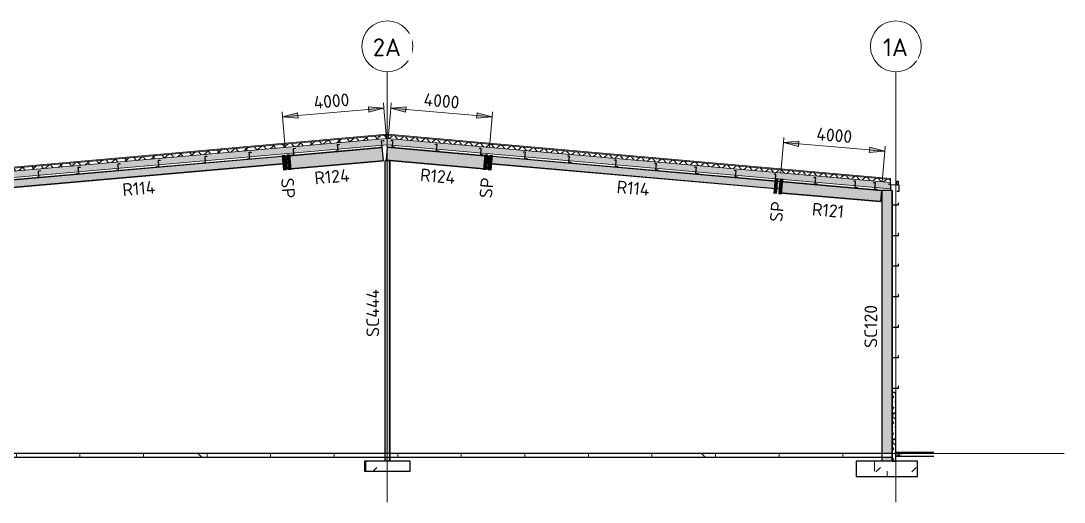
# Model space of a CAD drawing. Header units: millimetres. Extents: x 632 to 645312, y -3890 to 22200.
# Drawn here: x 43146 to 84177, y 3287 to 22200 of the extents above; entities that cross this region are included whole.
import ezdxf

# ---------------------------------------------------------------- set-up
doc = ezdxf.new("R2010")
doc.units = ezdxf.units.MM
doc.linetypes.add('Dash', pattern=[7, 5, -2])
doc.linetypes.add('Hidden Half', pattern=[3, 2, -1])
for name, color, linetype, lineweight in [('A-010-D_DIM', 211, 'Continuous', 13), ('A-010-D_DIM-200', 211, 'Continuous', 13), ('A-010-M_LINE', 90, 'Continuous', 13), ('A-200-M_WALL_EXT', 113, 'Continuous', 13), ('A-200-M_WALL_PAT', 111, 'Continuous', 13), ('A-230-H-FLOOR', 190, 'Continuous', 13), ('A-230-M_FLOOR', 192, 'Continuous', 13), ('A-270-M_ROOF', 132, 'Continuous', 13), ('S-160-M_FOUND', 171, 'Continuous', 13), ('S-160-MH_FOUND', 171, 'Hidden Half', 13), ('S-280-A_COLUMN', 171, 'Continuous', 18), ('S-280-A_STRUCT_FRAME', 2, 'Continuous', 18), ('S-280-M_COLUMN', 52, 'Continuous', 13), ('S-280-M_STRUCT_FRAME', 12, 'Continuous', 13), ('S-280-MH_COLUMN', 52, 'Hidden Half', 13), ('Z-000-T_TEXT', 131, 'Continuous', 25), ('Z-030-M_GRID', 191, 'Continuous', 13), ('Z-033_T_GRIDREF', 31, 'Continuous', 13), ('Z-230-A_LEVEL', 51, 'Continuous', 13)]:
    doc.layers.add(name, color=color, linetype=linetype, lineweight=lineweight)
doc.styles.add('ISOCPEUR_1', font='isocpeur.ttf', dxfattribs={"height": 700})
doc.styles.add('ISOCPEUR_2', font='isocpeur.ttf', dxfattribs={"height": 500})
doc.dimstyles.new('2_5___Arrow___Transparent', dxfattribs={"dimscale": 304.8, "dimtxt": 497.990588, "dimasz": 1.968504, "dimexe": 0.656168, "dimexo": 1.049869, "dimgap": 0.164042, "dimtad": 1, "dimdec": 0, "dimzin": 0, "dimdsep": 46, "dimtxsty": 'ISOCPEUR_2', "dimsah": 1, "dimcen": 0.09, "dimadec": 0, "dimazin": 0, "dimtfac": 1, "dimtdec": 4, "dimtix": 1, "dimtmove": 0, "dimatfit": 3, "dimfxl": 1, "dimtvp": 1, "dimtolj": 1, "dimtzin": 0, "dimlwd": 18, "dimlwe": 18, "dimarcsym": 2})
pattern_1 = [(50, (57966.77, 0), (728.737, -63.756), [76.2, -838.2]), (355, (57966.8, 0), (-140.972, 764.228), [60.96, -670.56]), (100.451, (58027.5, -5.3), (587.77, 700.467), [64.76, -712.36]), (46.184, (57966.8, 203.2), (1084.316, -168.17), [114.3, -1257.3]), (96.636, (58057.1, 189.2), (949.61, 989.71), [97.14, -1068.54]), (351.184, (57966.8, 203.2), (949.62, 989.7), [91.44, -1005.84]), (21, (58068.37, 152.4), (606.458, -409.06), [76.2, -838.2]), (326, (58068.4, 152.4), (247.208, 736.753), [60.96, -670.56]), (71.451, (58118.9, 118.3), (853.668, 327.685), [64.76, -712.36]), (37.5, (57966.77, 0), (12.3547, 338.22), [6.706, -655.726, 6.706, -674.014, -673.1]), (37.5, (57966.77, 0), (12.3547, 338.22), [-1343.152, 6.706, -666.394]), (7.5, (57966.77, 0), (267.279, 400.722), [6.706, -381.406, 6.706, -640.486, -256.54]), (7.5, (57966.77, 0), (267.279, 400.722), [-1035.304, 6.706, -249.834]), (327.5, (57740.2, 0), (542.3633, -22.9153), [6.706, -247.294, 6.706, -785.774, -1051.56]), (327.5, (57740.2, 0), (542.3633, -22.9153), [-1046.48, 6.706, -1044.854]), (317.5, (57638.6, 0), (592.517, 101.707), [6.706, -323.494, 6.706, -519.582, -746.76]), (317.5, (57638.6, 0), (592.517, 101.707), [-856.488, 6.706, -740.054])]
pattern_2 = [(45, (4558713.6, 0), (-1414.214, 0), [750, -3000]), (45, (4559713.6, 1000), (-1414.214, 0), [750, -3000]), (45, (4560713.6, -300), (-1414.214, 0), [250, -2000]), (90, (4560713.64, 500), (-500, 500), [500, -2000]), (315, (4560713.6, 1000), (0, 2828.43), [500, -3000]), (0, (4559713.6, 1000), (2000, 2000), [300, -1000]), (0, (4557213.6, 2000), (2000, 2000), [300, -2000])]

# ---------------------------------------------------------------- blocks, each defined once
blk = doc.blocks.new('Ridge Capping - Ridge Capping-1882401-S6_501-SECTION A9')
at = {"layer": 'A-270-M_ROOF', "lineweight": 5, "transparency": 33554432}
blk.add_hatch(color=253, dxfattribs=at).paths.add_polyline_path([(4557998, 17716), (4558305, 17743), (4558612, 17716), (4558604, 17720), (4558305, 17746), (4558005, 17720)])
at = {"layer": 'A-270-M_ROOF', "color": 53, "lineweight": 5}
for p, q in [((4557998, 17716), (4558305, 17743)), ((4558005, 17720), (4557998, 17716)), ((4558305, 17746), (4558005, 17720)), ((4558604, 17720), (4558305, 17746)), ((4558305, 17743), (4558612, 17716)), ((4558612, 17716), (4558604, 17720))]:
    blk.add_line(p, q, dxfattribs=at)
blk = doc.blocks.new('Roofs 1 - Roofs 1-2640243-S6_501-SECTION A9')
at = {"layer": 'A-270-M_ROOF', "lineweight": 5, "transparency": 33554432}
for points in [[(4535623, 15474), (4535628, 15475), (4535436, 15625), (4535431, 15624), (4535437, 15619)], [(4535798, 15473), (4535803, 15474), (4535803, 15670), (4535798, 15670), (4535798, 15480)]]:
    blk.add_hatch(color=8, dxfattribs=at).paths.add_polyline_path(points)
h = blk.add_hatch(color=8, dxfattribs=at)
h.paths.add_polyline_path([(4535635, 15472), (4535805, 15472), (4535803, 15474), (4535635, 15474)])
h.paths.add_polyline_path([(4535628, 15475), (4535629, 15476), (4535436, 15625)])
at = {"layer": 'A-270-M_ROOF', "color": 53, "lineweight": 5}
for p, q in [((4535436, 15625), (4535431, 15624)), ((4535437, 15626), (4535432, 15626)), ((4535436, 15625), (4535628, 15475)), ((4535629, 15476), (4535437, 15626)), ((4535459, 15640), (4535438, 15636)), ((4535439, 15634), (4535460, 15638)), ((4535459, 15640), (4535454, 15639)), ((4535460, 15638), (4535455, 15638)), ((4535460, 15638), (4535459, 15640)), ((4535801, 15670), (4535798, 15670)), ((4535803, 15670), (4535800, 15670)), ((4535803, 15670), (4535801, 15670)), ((4535805, 15670), (4535803, 15670)), ((4535803, 15670), (4535803, 15474)), ((4535805, 15472), (4535805, 15670)), ((4535797, 15474), (4535635, 15474)), ((4535635, 15472), (4535797, 15472)), ((4535803, 15474), (4535797, 15474)), ((4535797, 15472), (4535805, 15472)), ((4535801, 15474), (4535798, 15473)), ((4535805, 15472), (4535800, 15471)), ((4535803, 15474), (4535801, 15474))]:
    blk.add_line(p, q, dxfattribs=at)
at = {"layer": 'A-270-M_ROOF', "color": 53, "lineweight": 5, "flags": 128}
for points in [[(4535438, 15636), (4535437, 15636), (4535435, 15635), (4535434, 15633), (4535434, 15632), (4535433, 15630), (4535433, 15629), (4535434, 15627), (4535435, 15626), (4535436, 15625)], [(4535437, 15626), (4535436, 15627), (4535436, 15628), (4535435, 15629), (4535435, 15630), (4535435, 15631), (4535436, 15632), (4535437, 15633), (4535438, 15634), (4535439, 15634)], [(4535628, 15475), (4535630, 15473), (4535633, 15472), (4535635, 15472)], [(4535635, 15474), (4535633, 15474), (4535631, 15475), (4535629, 15476)]]:
    blk.add_lwpolyline(points, dxfattribs=at)
blk = doc.blocks.new('25021-APA-ZZ-ZZ-M3-AR-000001_V3_rvt-1-S6_501-SECTION A9')
at = {"layer": 'A-270-M_ROOF', "transparency": 33554432}
for color, points in [(9, [(4535797, 15733), (4558305, 17703), (4578096, 15971), (4578096, 16011), (4558305, 17743), (4535797, 15773)]), (253, [(4578381, 15748), (4578406, 15763), (4578406, 15904), (4578341, 15904), (4578341, 15759), (4578101, 15759), (4578101, 15954), (4578096, 15954), (4578096, 15754), (4578346, 15754), (4578346, 15899), (4578401, 15899), (4578401, 15766), (4578377, 15752)]), (9, [(4520673, 10571), (4538455, 11503), (4538455, 11543), (4520673, 10611), (4520673, 10600)]), (8, [(4520673, 10412), (4520727, 10415), (4520727, 10504), (4520673, 10504), (4520673, 10421)])]:
    blk.add_hatch(color=color, dxfattribs=at).paths.add_polyline_path(points)
at = {"layer": 'A-270-M_ROOF', "lineweight": 5}
h = blk.add_hatch(dxfattribs=at)
h.set_pattern_fill('FP_5', angle=-135, style=0, pattern_type=2)
h.set_pattern_definition([(40, (4558713.64, -4e-06), (-192.8363, 229.8133), []), (130, (4558713.64, -4e-06), (-229.8133, -192.8363), [])])
h.paths.add_polyline_path([(4535797, 15613), (4558305, 17582), (4578096, 15851), (4578096, 15971), (4558305, 17703), (4535797, 15733)])
at = {"layer": 'A-270-M_ROOF', "lineweight": 5, "transparency": 33554432}
for color, points in [(254, [(4535797, 15362), (4536099, 15388), (4536085, 15557), (4539427, 15849), (4539442, 15681), (4558305, 17331), (4578096, 15600), (4578096, 15851), (4558305, 17582), (4535797, 15613)]), (9, [(4535797, 15733), (4535797, 15773), (4535792, 15773), (4535792, 15734)]), (254, [(4535792, 15361), (4535797, 15362), (4535797, 15733), (4535792, 15733), (4535792, 15374)]), (8, [(4520673, 10504), (4520727, 10504), (4521069, 10522), (4521018, 10522), (4520867, 10514)])]:
    blk.add_hatch(color=color, dxfattribs=at).paths.add_polyline_path(points)
at = {"layer": 'A-270-M_ROOF', "lineweight": 5}
h = blk.add_hatch(dxfattribs=at)
h.set_pattern_fill('FP_6', angle=225, style=0, pattern_type=2)
h.set_pattern_definition([(48, (4558713.64, 1e-06), (-222.9434, 200.7392), []), (138, (4558713.64, 1e-06), (-200.7392, -222.9434), [])])
h.paths.add_polyline_path([(4520673, 10451), (4538455, 11383), (4538455, 11503), (4520673, 10571)])
at = {"layer": 'A-270-M_ROOF', "lineweight": 5, "transparency": 33554432}
h = blk.add_hatch(color=254, dxfattribs=at)
h.paths.add_polyline_path([(4520842, 10209), (4520843, 10209), (4520842, 10272)])
h.paths.add_polyline_path([(4524545, 10404), (4538455, 11132), (4538455, 11383), (4520673, 10451), (4520673, 10412), (4521007, 10430), (4521143, 10431), (4524534, 10608), (4524535, 10593)])
h = blk.add_hatch(color=8, dxfattribs=at)
h.paths.add_polyline_path([(4520842, 10205), (4520843, 10205), (4520842, 10272)])
h.paths.add_polyline_path([(4520727, 10415), (4521007, 10430), (4521071, 10431), (4521071, 10522), (4520727, 10504), (4520727, 10421)])
at = {"layer": 'A-270-M_ROOF', "color": 53, "lineweight": 5}
for p, q in [((4558305, 17743), (4535797, 15773)), ((4558305, 17703), (4535797, 15733)), ((4535797, 15733), (4558305, 17703)), ((4578096, 16011), (4558305, 17743)), ((4578096, 15971), (4558305, 17703)), ((4558305, 17703), (4578096, 15971)), ((4535797, 15362), (4558305, 17331)), ((4535803, 15613), (4558305, 17582)), ((4558305, 17582), (4578096, 15851)), ((4558305, 17331), (4578096, 15600)), ((4578096, 15971), (4578096, 16011)), ((4535792, 15773), (4535797, 15773)), ((4535792, 15733), (4535797, 15733)), ((4535797, 15733), (4535792, 15733)), ((4535797, 15773), (4535797, 15733)), ((4535797, 15733), (4535797, 15362)), ((4535797, 15613), (4535803, 15613)), ((4578096, 15600), (4578096, 15971)), ((4578101, 15954), (4578096, 15954)), ((4578096, 15954), (4578096, 15754)), ((4578096, 15754), (4578346, 15754)), ((4578101, 15759), (4578101, 15954)), ((4578341, 15759), (4578101, 15759)), ((4578406, 15904), (4578341, 15904)), ((4578341, 15904), (4578341, 15759)), ((4578346, 15754), (4578346, 15899)), ((4578346, 15899), (4578401, 15899)), ((4578401, 15766), (4578377, 15752)), ((4578377, 15752), (4578381, 15748)), ((4578381, 15748), (4578406, 15763)), ((4578401, 15899), (4578401, 15766)), ((4578406, 15763), (4578406, 15904)), ((4535797, 15362), (4535792, 15361)), ((4538467, 11544), (4520673, 10611)), ((4538467, 11504), (4520673, 10571)), ((4520673, 10571), (4538467, 11504)), ((4538467, 11504), (4538467, 11544)), ((4538467, 11133), (4538467, 11504)), ((4520727, 10454), (4538467, 11383)), ((4520727, 10203), (4538467, 11133)), ((4521017, 10629), (4520673, 10611)), ((4520673, 10611), (4520673, 10571)), ((4521017, 10589), (4520673, 10571)), ((4520673, 10571), (4521017, 10589)), ((4520673, 10571), (4520673, 10201)), ((4521017, 10522), (4520673, 10504)), ((4520727, 10504), (4520673, 10504)), ((4520673, 10504), (4520673, 10199)), ((4520673, 10451), (4520727, 10454)), ((4521071, 10522), (4520727, 10504)), ((4520727, 10199), (4520727, 10504)), ((4520673, 10201), (4520727, 10203)), ((4520673, 10201), (4520727, 10203)), ((4520727, 10202), (4520673, 10199)), ((4520673, 10199), (4520727, 10199)), ((4520727, 10203), (4521017, 10219)), ((4520727, 10199), (4521071, 10217)), ((4521017, 10217), (4520727, 10202))]:
    blk.add_line(p, q, dxfattribs=at)
for name in ['Ridge Capping - Ridge Capping-1882401-S6_501-SECTION A9', 'Roofs 1 - Roofs 1-2640243-S6_501-SECTION A9']:
    blk.add_blockref(name, (0, 0), dxfattribs=at)
blk = doc.blocks.new('NRP_Framing-Steel-Purlin C - G946 - EC250-24-4111441-S6_501-SECTION A9')
at = {"layer": 'S-280-M_STRUCT_FRAME', "color": 1, "lineweight": 25}
for p, q in [((4578354, 15751), (4578354, 15727)), ((4578427, 15751), (4578354, 15751)), ((4578427, 15751), (4578427, 15501)), ((4578354, 15525), (4578354, 15501)), ((4578427, 15501), (4578354, 15501))]:
    blk.add_line(p, q, dxfattribs=at)
blk = doc.blocks.new('NRP_Framing-Steel-Purlin Z - G914 - EZ250-15-4113457-S6_501-SECTION A9')
at = {"layer": 'S-280-M_STRUCT_FRAME', "color": 150, "lineweight": 25}
for p, q in [((4578165, 14969), (4578415, 14969)), ((4578165, 14893), (4578165, 14969)), ((4578165, 14969), (4578415, 14969)), ((4578165, 14893), (4578165, 14969)), ((4578184, 14893), (4578165, 14893)), ((4578184, 14893), (4578165, 14893)), ((4578415, 15040), (4578395, 15040)), ((4578415, 15040), (4578395, 15040)), ((4578415, 14969), (4578415, 15040)), ((4578415, 14969), (4578415, 15040))]:
    blk.add_line(p, q, dxfattribs=at)
blk = doc.blocks.new('NRP_Column-Steel-SHS - SC444 - 200x200x6_0SHS-3967927-S6_501-SECTION A9')
at = {"layer": 'S-280-MH_COLUMN', "lineweight": 25}
for p, q in [((4558211, 16695), (4558211, 5200)), ((4558399, 16695), (4558399, 5200)), ((4558211, 5200), (4558211, 5050)), ((4558211, 5050), (4558211, 4900)), ((4558399, 5200), (4558399, 5050)), ((4558399, 5050), (4558399, 4900))]:
    blk.add_line(p, q, dxfattribs=at)
blk = doc.blocks.new('NRP_Foundation-Pad Footing Fibre _v2_ - PF4 -1800 x 1800 x 400d-3893011-S6_501-SECTION A9')
at = {"layer": 'S-160-M_FOUND'}
h = blk.add_hatch(dxfattribs=at)
h.set_pattern_fill('FP_8', color=256, style=0, pattern_type=2)
h.set_pattern_definition(pattern_2)
h.paths.add_polyline_path([(4559205, 4900), (4557405, 4900), (4557405, 4500), (4559205, 4500)])
at = {"layer": 'S-160-M_FOUND', "lineweight": 25}
for p, q in [((4559205, 4900), (4557405, 4900)), ((4557405, 4900), (4557405, 4500)), ((4559205, 4500), (4559205, 4900)), ((4557405, 4500), (4559205, 4500))]:
    blk.add_line(p, q, dxfattribs=at)
blk = doc.blocks.new('NRP_Foundation-Pad Footing Fibre _v2_ - PF2 -2400 x 2000 x 600d-3893007-S6_501-SECTION A9')
at = {"layer": 'S-160-M_FOUND'}
h = blk.add_hatch(dxfattribs=at)
h.set_pattern_fill('FP_8', color=256, style=0, pattern_type=2)
h.set_pattern_definition(pattern_2)
h.paths.add_polyline_path([(4579151, 4300), (4579151, 4900), (4576751, 4900), (4576751, 4300)])
at = {"layer": 'S-160-M_FOUND', "lineweight": 25}
for p, q in [((4579151, 4900), (4576751, 4900)), ((4576751, 4900), (4576751, 4300)), ((4579151, 4300), (4579151, 4900)), ((4576751, 4300), (4579151, 4300))]:
    blk.add_line(p, q, dxfattribs=at)
blk = doc.blocks.new('NRP_Framing-Steel-Purlin Z - P915 - EZ250-19-V8-S6_501-SECTION A9')
at = {"layer": 'S-280-M_STRUCT_FRAME', "color": 92, "lineweight": 25}
blk.add_line((4549312, 16598), (4549312, 16598), dxfattribs=at)
at = {"layer": 'S-280-M_STRUCT_FRAME', "color": 92, "linetype": 'Dash', "lineweight": 25}
blk.add_line((4549312, 16598), (4549312, 16598), dxfattribs=at)
blk = doc.blocks.new('NRP_Framing-Steel-Purlin Z - P915 - EZ250-19-V9-S6_501-SECTION A9')
at = {"layer": 'S-280-M_STRUCT_FRAME', "color": 92, "lineweight": 25}
blk.add_line((4567298, 16598), (4567298, 16598), dxfattribs=at)
at = {"layer": 'S-280-M_STRUCT_FRAME', "color": 92, "linetype": 'Dash', "lineweight": 25}
blk.add_line((4567298, 16598), (4567298, 16598), dxfattribs=at)
blk = doc.blocks.new('NRP_Framing-Steel-Purlin Z - P915 - EZ250-19-V10-S6_501-SECTION A9')
at = {"layer": 'S-280-M_STRUCT_FRAME', "color": 92, "lineweight": 25}
for p, q in [((4549245, 16488), (4549247, 16467)), ((4549245, 16488), (4549247, 16467)), ((4549247, 16467), (4549322, 16474)), ((4549247, 16467), (4549322, 16474)), ((4549301, 16723), (4549371, 16729)), ((4549301, 16723), (4549371, 16729)), ((4549322, 16474), (4549301, 16723)), ((4549322, 16474), (4549301, 16723)), ((4549312, 16599), (4549312, 16599)), ((4549371, 16729), (4549373, 16708)), ((4549371, 16729), (4549373, 16708))]:
    blk.add_line(p, q, dxfattribs=at)
at = {"layer": 'S-280-M_STRUCT_FRAME', "color": 92, "linetype": 'Dash', "lineweight": 25}
blk.add_line((4549312, 16599), (4549312, 16599), dxfattribs=at)
blk = doc.blocks.new('NRP_Framing-Steel-Purlin Z - P915 - EZ250-19-V11-S6_501-SECTION A9')
at = {"layer": 'S-280-M_STRUCT_FRAME', "color": 92, "lineweight": 25}
for p, q in [((4567238, 16729), (4567236, 16708)), ((4567238, 16729), (4567236, 16708)), ((4567309, 16723), (4567238, 16729)), ((4567309, 16723), (4567238, 16729)), ((4567287, 16474), (4567309, 16723)), ((4567287, 16474), (4567309, 16723)), ((4567362, 16467), (4567287, 16474)), ((4567362, 16467), (4567287, 16474)), ((4567298, 16599), (4567298, 16599)), ((4567364, 16488), (4567362, 16467)), ((4567364, 16488), (4567362, 16467))]:
    blk.add_line(p, q, dxfattribs=at)
at = {"layer": 'S-280-M_STRUCT_FRAME', "color": 92, "linetype": 'Dash', "lineweight": 25}
blk.add_line((4567298, 16599), (4567298, 16599), dxfattribs=at)
blk = doc.blocks.new('NRP_Framing-Steel-Purlin Z - P914 - EZ250-15-V12-S6_501-SECTION A9')
at = {"layer": 'S-280-M_STRUCT_FRAME', "color": 150, "lineweight": 25}
blk.add_line((4558092, 17367), (4558092, 17367), dxfattribs=at)
at = {"layer": 'S-280-M_STRUCT_FRAME', "color": 150, "linetype": 'Dash', "lineweight": 25}
blk.add_line((4558092, 17367), (4558092, 17367), dxfattribs=at)
blk = doc.blocks.new('NRP_Framing-Steel-Purlin Z - P914 - EZ250-15-V13-S6_501-SECTION A9')
at = {"layer": 'S-280-M_STRUCT_FRAME', "color": 150, "lineweight": 25}
for p, q in [((4558026, 17255), (4558027, 17236)), ((4558026, 17255), (4558027, 17236)), ((4558027, 17236), (4558103, 17242)), ((4558027, 17236), (4558103, 17242)), ((4558081, 17491), (4558152, 17497)), ((4558081, 17491), (4558152, 17497)), ((4558103, 17242), (4558081, 17491)), ((4558103, 17242), (4558081, 17491)), ((4558092, 17367), (4558092, 17367)), ((4558152, 17497), (4558154, 17477)), ((4558152, 17497), (4558154, 17477))]:
    blk.add_line(p, q, dxfattribs=at)
at = {"layer": 'S-280-M_STRUCT_FRAME', "color": 150, "linetype": 'Dash', "lineweight": 25}
blk.add_line((4558092, 17367), (4558092, 17367), dxfattribs=at)
blk = doc.blocks.new('NRP_Framing-Steel-Purlin Z - P914 - EZ250-15-V14-S6_501-SECTION A9')
at = {"layer": 'S-280-M_STRUCT_FRAME', "color": 150, "lineweight": 25}
blk.add_line((4558517, 17367), (4558517, 17367), dxfattribs=at)
at = {"layer": 'S-280-M_STRUCT_FRAME', "color": 150, "linetype": 'Dash', "lineweight": 25}
blk.add_line((4558517, 17367), (4558517, 17367), dxfattribs=at)
blk = doc.blocks.new('NRP_Framing-Steel-Purlin Z - P914 - EZ250-15-V15-S6_501-SECTION A9')
at = {"layer": 'S-280-M_STRUCT_FRAME', "color": 150, "lineweight": 25}
for p, q in [((4558457, 17497), (4558456, 17477)), ((4558457, 17497), (4558456, 17477)), ((4558528, 17491), (4558457, 17497)), ((4558528, 17491), (4558457, 17497)), ((4558506, 17242), (4558528, 17491)), ((4558506, 17242), (4558528, 17491)), ((4558582, 17236), (4558506, 17242)), ((4558582, 17236), (4558506, 17242)), ((4558517, 17367), (4558517, 17367)), ((4558584, 17255), (4558582, 17236)), ((4558584, 17255), (4558582, 17236))]:
    blk.add_line(p, q, dxfattribs=at)
at = {"layer": 'S-280-M_STRUCT_FRAME', "color": 150, "linetype": 'Dash', "lineweight": 25}
blk.add_line((4558517, 17367), (4558517, 17367), dxfattribs=at)
blk = doc.blocks.new('NRP_Framing-Steel-Purlin C - P946 - EC250-24-4032700-S6_501-SECTION A9')
at = {"layer": 'S-280-M_STRUCT_FRAME', "color": 1, "lineweight": 25}
for p, q in [((4578027, 15780), (4578027, 15756)), ((4578100, 15780), (4578027, 15780)), ((4578079, 15655), (4578079, 15655)), ((4578100, 15780), (4578100, 15530)), ((4578027, 15554), (4578027, 15530)), ((4578100, 15530), (4578027, 15530))]:
    blk.add_line(p, q, dxfattribs=at)
at = {"layer": 'S-280-M_STRUCT_FRAME', "color": 1, "linetype": 'Dash', "lineweight": 25}
blk.add_line((4578079, 15655), (4578079, 15655), dxfattribs=at)
blk = doc.blocks.new('Grid - NRP_Grid-Head-320187-S6_501-SECTION A9')
at = {"layer": 'Z-033_T_GRIDREF'}
blk.add_circle((4578305, 21200), 1000, dxfattribs=at)
blk = doc.blocks.new('DIMBLOCK1-S6_501-SECTION A9')
at = {"layer": 'A-010-D_DIM-200', "lineweight": 18}
for points in [[(73137, 17423), (73726, 17266), (73744, 17477)], [(77122, 17075), (76533, 17233), (76515, 17022)]]:
    blk.add_hatch(color=256, dxfattribs=at).paths.add_polyline_path(points)
for p, q in [((73137, 17423), (73032, 16227)), ((73137, 17423), (73155, 17623)), ((73744, 17477), (73137, 17423)), ((77122, 17075), (73137, 17423)), ((73137, 17423), (73726, 17266)), ((73726, 17266), (73744, 17477)), ((77122, 17075), (77139, 17274)), ((76533, 17233), (76515, 17022)), ((76515, 17022), (77122, 17075)), ((77122, 17075), (76533, 17233)), ((77122, 17075), (77017, 15879))]:
    blk.add_line(p, q, dxfattribs=at)
at = {"layer": 'A-010-D_DIM-200', "color": 0, "lineweight": 18, "insert": (74461, 18014), "char_height": 500, "width": 1758.29, "attachment_point": 1, "rotation": 355, "line_spacing_factor": 1.149209, "style": 'ISOCPEUR_2'}
blk.add_mtext('4000', dxfattribs=at)
blk = doc.blocks.new('DIMBLOCK3-S6_501-SECTION A9')
at = {"layer": 'A-010-D_DIM-200', "lineweight": 18}
for points in [[(53440, 18426), (54046, 18373), (54028, 18584)], [(57424, 18775), (56817, 18828), (56836, 18617)]]:
    blk.add_hatch(color=256, dxfattribs=at).paths.add_polyline_path(points)
for p, q in [((57424, 18775), (57407, 18974)), ((53440, 18426), (53422, 18625)), ((53440, 18426), (57424, 18775)), ((54028, 18584), (53440, 18426)), ((54046, 18373), (54028, 18584)), ((57424, 18775), (56817, 18828)), ((56817, 18828), (56836, 18617)), ((56836, 18617), (57424, 18775)), ((57424, 18775), (57529, 17579)), ((53440, 18426), (54046, 18373)), ((53440, 18426), (53544, 17230))]:
    blk.add_line(p, q, dxfattribs=at)
at = {"layer": 'A-010-D_DIM-200', "color": 0, "lineweight": 18, "insert": (54641, 19237), "char_height": 500, "width": 1758.29, "attachment_point": 1, "rotation": 5, "line_spacing_factor": 1.149209, "style": 'ISOCPEUR_2'}
blk.add_mtext('4000', dxfattribs=at)
blk = doc.blocks.new('DIMBLOCK4-S6_501-SECTION A9')
at = {"layer": 'A-010-D_DIM-200', "lineweight": 18}
for points in [[(57691, 18775), (58280, 18617), (58298, 18828)], [(61676, 18426), (61087, 18584), (61069, 18373)]]:
    blk.add_hatch(color=256, dxfattribs=at).paths.add_polyline_path(points)
for p, q in [((57691, 18775), (57709, 18974)), ((57691, 18775), (57586, 17579)), ((58298, 18828), (57691, 18775)), ((61676, 18426), (57691, 18775)), ((57691, 18775), (58280, 18617)), ((58280, 18617), (58298, 18828)), ((61087, 18584), (61069, 18373)), ((61676, 18426), (61087, 18584)), ((61676, 18426), (61693, 18625)), ((61069, 18373), (61676, 18426)), ((61676, 18426), (61571, 17230))]:
    blk.add_line(p, q, dxfattribs=at)
at = {"layer": 'A-010-D_DIM-200', "color": 0, "lineweight": 18, "insert": (59015, 19365), "char_height": 500, "width": 1758.29, "attachment_point": 1, "rotation": 355, "line_spacing_factor": 1.149209, "style": 'ISOCPEUR_2'}
blk.add_mtext('4000', dxfattribs=at)
blk = doc.blocks.new('NRP_Splice _v3_ - NRP_Splice-3209833-S6_501-SECTION A9')
at = {"layer": 'Z-000-T_TEXT', "lineweight": 70}
for p, q in [((4542998, 16008), (4543050, 15410)), ((4543050, 15410), (4542998, 16008)), ((4542798, 15990), (4542851, 15393)), ((4542798, 15990), (4542851, 15393))]:
    blk.add_line(p, q, dxfattribs=at)
blk = doc.blocks.new('NRP_Splice _v3_ - NRP_Splice-3927024-S6_501-SECTION A9')
at = {"layer": 'Z-000-T_TEXT', "lineweight": 70}
for p, q in [((4573612, 16008), (4573559, 15410)), ((4573612, 16008), (4573559, 15410)), ((4573811, 15990), (4573759, 15393)), ((4573759, 15393), (4573811, 15990))]:
    blk.add_line(p, q, dxfattribs=at)

msp = doc.modelspace()

# ---------------------------------------------------------------- hatches: boundary and pattern name
at = {"layer": 'A-200-M_WALL_PAT'}
h = msp.add_hatch(dxfattribs=at)
h.set_pattern_fill('FP_7', color=250, angle=116.56505, style=0, pattern_type=2)
h.set_pattern_definition([(296.565, (58220.77, 152.4), (5e-05, 1016), [113.59, -2158.253]), (33.69, (58271.6, 50.8), (7e-05, 1016), [183.16, -3480.08]), (33.69, (59287.6, 50.8), (7e-05, 1016), [183.16, -3480.08]), (33.69, (60303.6, 50.8), (7e-05, 1016), [183.16, -3480.08]), (116.565, (58423.97, 152.4), (5e-05, 1016), [113.59, -2158.253]), (213.69, (58373.2, 254), (7e-05, 1016), [183.16, -3480.08]), (213.69, (59389.2, 254), (7e-05, 1016), [183.16, -3480.08]), (213.69, (60405.2, 254), (7e-05, 1016), [183.16, -3480.08]), (26.565, (58627.2, 152.4), (5e-05, 1016), [227.185, -2044.66]), (26.565, (59643.2, 152.4), (5e-05, 1016), [227.185, -2044.66]), (270, (58830.4, 254), (1016, 0.0009), [101.6, -914.4]), (225, (58830.4, 152.4), (-0.002, 1016), [143.684, -1293.157]), (135, (58728.8, 50.8), (-0.0009, 1016), [143.684, -1293.157]), (288.435, (58423.97, 457.2), (-0.002, 1015.9997), [160.644, -3052.23]), (18.435, (58474.8, 304.8), (-0.002, 1016), [160.64, -3052.23]), (18.435, (59490.8, 304.8), (-0.002, 1016), [160.64, -3052.23]), (18.435, (60506.8, 304.8), (-0.002, 1016), [160.64, -3052.23]), (135, (58627.2, 355.6), (-0.0009, 1016), [143.684, -1293.157]), (180, (58525.6, 457.2), (0.0009, -1016), [101.6, -914.4]), (251.565, (58169.97, 711.2), (0.0004, 1015.9997), [160.644, -3052.23]), (315, (58119.2, 558.8), (-0.0009, 1016), [143.684, -1293.157]), (71.565, (58220.77, 457.2), (0.0004, 1015.9997), [160.644, -3052.23]), (135, (58271.6, 609.6), (-0.0009, 1016), [143.684, -1293.157]), (225, (58576.4, 711.2), (-0.002, 1016), [143.684, -1293.157]), (123.69, (58474.77, 609.6), (7e-05, 1016), [183.16, -3480.08]), (123.69, (59490.77, 609.6), (7e-05, 1016), [183.16, -3480.08]), (26.565, (58373.2, 762), (5e-05, 1016), [113.59, -2158.25]), (26.565, (59389.2, 762), (5e-05, 1016), [113.59, -2158.25]), (315, (58474.8, 812.8), (-0.0009, 1016), [143.684, -1293.157]), (213.69, (58932, 965.2), (7e-05, 1016), [183.16, -3480.08]), (213.69, (59948, 965.2), (7e-05, 1016), [183.16, -3480.08]), (213.69, (60964, 965.2), (7e-05, 1016), [183.16, -3480.08]), (296.565, (58779.57, 863.6), (5e-05, 1016), [113.59, -2158.253]), (45, (58830.4, 762), (-0.0009, 1016), [143.684, -1293.157]), (90, (58932, 863.6), (-1016, -0.0009), [101.6, -914.4]), (213.69, (58474.8, 1016), (7e-05, 1016), [183.16, -3480.08]), (213.69, (59490.8, 1016), (7e-05, 1016), [183.16, -3480.08]), (213.69, (60506.8, 1016), (7e-05, 1016), [183.16, -3480.08]), (315, (58322.4, 914.4), (-0.0009, 1016), [71.84, -1365]), (26.565, (58373.2, 863.6), (5e-05, 1016), [113.59, -2158.25]), (26.565, (59389.2, 863.6), (5e-05, 1016), [113.59, -2158.25]), (90, (58474.8, 914.4), (-1016, -0.0009), [101.6, -914.4]), (333.435, (58068.4, 965.2), (-0.002, 1016), [113.59, -2158.25]), (333.435, (59084.4, 965.2), (-0.002, 1016), [113.59, -2158.25]), (243.435, (58169.97, 914.4), (-0.002, 1016), [113.59, -2158.253]), (161.565, (58119.2, 812.8), (0.0004, 1016), [160.64, -3052.23]), (161.565, (59135.2, 812.8), (0.0004, 1016), [160.64, -3052.23]), (161.565, (60151.2, 812.8), (0.0004, 1016), [160.64, -3052.23]), (45, (57966.8, 863.6), (-0.0009, 1016), [143.684, -1293.157]), (26.565, (58017.6, -0.0003), (5e-05, 1016), [113.59, -2158.25]), (26.565, (59033.6, -0.0003), (5e-05, 1016), [113.59, -2158.25]), (116.565, (58119.17, 50.8), (5e-05, 1016), [113.59, -2158.253]), (206.565, (58068.4, 152.4), (5e-05, 1016), [113.59, -2158.25]), (206.565, (59084.4, 152.4), (5e-05, 1016), [113.59, -2158.25]), (296.565, (57966.77, 101.6), (5e-05, 1016), [113.59, -2158.253]), (14.036, (58728.8, 457.2), (0.003, 1016), [209.45, -3979.62]), (14.036, (59744.8, 457.2), (0.003, 1016), [209.45, -3979.62]), (14.036, (60760.8, 457.2), (0.003, 1016), [209.45, -3979.62]), (14.036, (61776.8, 457.2), (0.003, 1016), [209.45, -3979.62]), (135, (58932, 508), (-0.0009, 1016), [143.684, -1293.157]), (198.435, (58830.4, 609.6), (-0.002, 1016), [160.64, -3052.23]), (198.435, (59846.4, 609.6), (-0.002, 1016), [160.64, -3052.23]), (198.435, (60862.4, 609.6), (-0.002, 1016), [160.64, -3052.23]), (296.565, (58677.97, 558.8), (5e-05, 1016), [113.59, -2158.253]), (333.435, (58017.6, 304.8), (-0.002, 1016), [113.59, -2158.25]), (333.435, (59033.6, 304.8), (-0.002, 1016), [113.59, -2158.25]), (45, (58119.2, 254), (-0.0009, 1016), [71.84, -1365]), (116.565, (58169.97, 304.8), (5e-05, 1016), [113.59, -2158.253]), (225, (58119.2, 406.4), (-0.002, 1016), [143.684, -1293.157])])
h.paths.add_polyline_path([(77557.7, 7600), (77407.7, 7600), (77407.7, 4900), (77557.7, 4900)])
at = {"layer": 'A-230-H-FLOOR'}
h = msp.add_hatch(dxfattribs=at)
h.set_pattern_fill('FP_8', color=256, style=0, pattern_type=2)
h.set_pattern_definition([(45, (57966.8, 0), (-1414.214, 0), [750, -3000]), (45, (58966.8, 1000), (-1414.214, 0), [750, -3000]), (45, (59966.8, -300), (-1414.214, 0), [250, -2000]), (90, (59966.77, 500), (-500, 500), [500, -2000]), (315, (59966.8, 1000), (0, 2828.43), [500, -3000]), (0, (58966.8, 1000), (2000, 2000), [300, -1000]), (0, (56466.8, 2000), (2000, 2000), [300, -2000])])
h.paths.add_polyline_path([(63908.1, 5050), (77407.7, 5050), (77407.7, 5200), (22130.4, 5200), (22130.4, 5050), (60120.6, 5050)])
h = msp.add_hatch(dxfattribs=at)
h.set_pattern_fill('FP_9', color=256, style=0, pattern_type=2)
h.set_pattern_definition(pattern_1)
h.paths.add_polyline_path([(79058.2, 5090), (79058.2, 5240), (77557.7, 5240), (77557.7, 5090)])
h = msp.add_hatch(dxfattribs=at)
h.set_pattern_fill('FP_9', color=256, style=0, pattern_type=2)
h.set_pattern_definition(pattern_1)
h.paths.add_polyline_path([(79058.2, 5090), (79058.2, 5240), (77557.7, 5240), (77557.7, 5090)])
at = {"layer": 'S-280-M_COLUMN', "lineweight": 5}
h = msp.add_hatch(color=256, dxfattribs=at)
h.paths.add_polyline_path([(57457.7, 4900), (57472.7, 4900), (57472.7, 5050), (57457.7, 5050)])
h.paths.add_polyline_path([(57462.4, 5200), (57472.7, 5200), (57472.7, 16694.8), (57457.7, 16694.8), (57459.8, 5200)])
h = msp.add_hatch(color=256, dxfattribs=at)
h.paths.add_polyline_path([(57642.7, 4900), (57642.7, 5050), (57472.7, 5050), (57472.7, 4900)])
h.paths.add_polyline_path([(57472.7, 5200), (57642.7, 5200), (57642.7, 16694.8), (57472.7, 16694.8), (57472.7, 6899.5)])
h = msp.add_hatch(color=256, dxfattribs=at)
h.paths.add_polyline_path([(57656.6, 4900), (57657.7, 4900), (57655.7, 5050), (57642.7, 5050), (57642.7, 4900), (57656.5, 4900)])
h.paths.add_polyline_path([(57656.5, 5200), (57657.7, 5200), (57655.7, 16694.8), (57642.7, 16694.8), (57643, 5200), (57655.8, 5200)])
h = msp.add_hatch(color=256, dxfattribs=at)
h.paths.add_polyline_path([(77014.1, 4900), (77014.1, 5050), (77001.3, 5050), (77001.3, 4900)])
h.paths.add_polyline_path([(77014.1, 5200), (77014.1, 15532.3), (77001.3, 15532.3), (77001.3, 5200)])
h = msp.add_hatch(color=256, dxfattribs=at)
h.paths.add_polyline_path([(77025.5, 4900), (77025.5, 5050), (77014.1, 5050), (77015.7, 4900), (77019.8, 4900)])
h.paths.add_polyline_path([(77015.7, 5200), (77025.5, 5200), (77025.5, 15532.3), (77014.1, 15532.3), (77015.6, 5200)])
h = msp.add_hatch(color=256, dxfattribs=at)
h.paths.add_polyline_path([(77383.5, 4900), (77383.5, 5050), (77025.5, 5050), (77025.5, 4900)])
h.paths.add_polyline_path([(77383.5, 5200), (77383.5, 15532.3), (77025.5, 15532.3), (77025.5, 5200)])
h = msp.add_hatch(color=256, dxfattribs=at)
h.paths.add_polyline_path([(77393.4, 4900), (77394.9, 4900), (77393.4, 5050), (77383.5, 5050), (77383.5, 4900), (77389.2, 4900)])
h.paths.add_polyline_path([(77394.9, 5200), (77394.9, 5200), (77393.4, 15532.3), (77383.5, 15532.3), (77383.5, 5200), (77393.4, 5200)])
h = msp.add_hatch(color=256, dxfattribs=at)
h.paths.add_polyline_path([(77407.7, 4900), (77407.7, 5050), (77394.9, 5050), (77394.9, 4900)])
h.paths.add_polyline_path([(77407.7, 5200), (77407.7, 15532.3), (77394.9, 15532.3), (77394.9, 5200)])
at = {"layer": 'S-280-M_STRUCT_FRAME', "lineweight": 5}
for points in [[(61497.3, 16388.1), (61541, 16888), (57572.2, 17235.3), (57528.5, 16735.4), (60120.6, 16508.6)], [(61541, 16888), (61542.2, 16901.2), (57573.3, 17248.4), (57572.2, 17235.3), (60120.6, 17012.3)], [(42180.9, 15894.2), (53573.4, 16890.9), (53572.5, 16901.1), (42180, 15904.4), (42180.6, 15897.9)], [(42205.6, 15611.7), (53598.1, 16608.4), (53573.4, 16890.9), (42180.9, 15894.2), (42181.1, 15891.7)], [(53574.9, 16888.1), (57345.5, 17218), (57344.3, 17231.1), (53573.7, 16901.2)], [(53618.6, 16388.2), (57389.2, 16718.1), (57345.5, 17218), (53574.9, 16888.1), (53599, 16612.2)], [(72978.1, 15605.7), (73002.7, 15888.3), (61541.6, 16891), (61516.9, 16608.5), (72965.3, 15606.9)], [(73002.8, 15888.3), (73002.7, 15898.5), (61542.5, 16901.2), (61542.2, 16890.9), (73002.7, 15888.3)], [(42206.5, 15601.6), (53599, 16598.3), (53598.1, 16608.4), (42205.6, 15611.7)], [(53619.7, 16375), (57390.3, 16704.9), (57389.2, 16718.1), (53618.6, 16388.2)], [(61496.1, 16375), (61497.3, 16388.1), (57528.5, 16735.4), (57527.3, 16722.2), (60120.6, 16495.3)], [(72977.2, 15595.6), (72978.1, 15605.7), (61516.9, 16608.5), (61516, 16598.3), (63908.1, 16389)], [(76951.1, 15110.3), (76988.4, 15537.1), (73002.7, 15885.8), (72965.3, 15459), (73002.7, 15455.7)], [(76989.6, 15549.7), (73003.8, 15898.4), (73002.7, 15885.8), (76988.4, 15537.1)], [(76951.1, 15110.3), (72965.3, 15459), (72964.2, 15446.3), (76950, 15097.6)]]:
    msp.add_hatch(color=256, dxfattribs=at).paths.add_polyline_path(points)

# ---------------------------------------------------------------- linework, layer by layer
at = {"layer": 'A-010-M_LINE', "lineweight": 25}
for p, q in [((57557.7, 17249.8), (57556.9, 17259.7)), ((57557.7, 17249.8), (57558.5, 17259.7)), ((53573, 16901.2), (53572.1, 16911.1)), ((61542.4, 16901.2), (61543.3, 16911.1)), ((73003.7, 15898.4), (73004.6, 15908.4)), ((76988.5, 15549.8), (76989.4, 15559.8))]:
    msp.add_line(p, q, dxfattribs=at)
at = {"layer": 'A-200-M_WALL_EXT', "lineweight": 25}
for p, q in [((77557.7, 7600), (77407.7, 7600)), ((77407.7, 7600), (77407.7, 4900)), ((77557.7, 4900), (77557.7, 7600)), ((77407.7, 4900), (77557.7, 4900))]:
    msp.add_line(p, q, dxfattribs=at)
at = {"layer": 'A-230-M_FLOOR', "lineweight": 25}
for p, q in [((77407.7, 5200), (22130.4, 5200)), ((22130.4, 5050), (77407.7, 5050)), ((77407.7, 5050), (77407.7, 5200)), ((79058.2, 5240), (77557.7, 5240)), ((77557.7, 5240), (77557.7, 5090)), ((77557.7, 5090), (79058.2, 5090))]:
    msp.add_line(p, q, dxfattribs=at)
at = {"layer": 'S-280-M_COLUMN', "lineweight": 25}
for p, q in [((57457.7, 16694.8), (57457.7, 5200)), ((57457.7, 16694.8), (57472.7, 16694.8)), ((57642.7, 16694.8), (57472.7, 16694.8)), ((57642.7, 16694.8), (57657.7, 16694.8)), ((57657.7, 5200), (57657.7, 16694.8)), ((77001.3, 15532.3), (77001.3, 5200)), ((77014.1, 15532.3), (77001.3, 15532.3)), ((77014.1, 15532.3), (77014.1, 5200)), ((77025.5, 15532.3), (77014.1, 15532.3)), ((77383.5, 15532.3), (77025.5, 15532.3)), ((77394.9, 15532.3), (77383.5, 15532.3)), ((77394.9, 15532.3), (77394.9, 5200)), ((77407.7, 15532.3), (77394.9, 15532.3)), ((77407.7, 15532.3), (77407.7, 7600)), ((57457.7, 5050), (57457.7, 4900)), ((57657.7, 4900), (57657.7, 5050)), ((77001.3, 5050), (77001.3, 4900)), ((77014.1, 5050), (77014.1, 4900)), ((77394.9, 5050), (77394.9, 4900))]:
    msp.add_line(p, q, dxfattribs=at)
at = {"layer": 'S-280-M_STRUCT_FRAME', "lineweight": 25}
for p, q in [((57528.5, 16735.4), (57572.2, 17235.3)), ((57572.2, 17235.3), (57573.3, 17248.4)), ((57572.2, 17235.3), (61541, 16888)), ((57573.3, 17248.4), (61542.2, 16901.2)), ((42180, 15904.4), (53572.5, 16901.1)), ((42180.9, 15894.2), (53573.4, 16890.9)), ((53572.5, 16901.1), (53573.4, 16890.9)), ((53573.4, 16890.9), (53598.1, 16608.4)), ((53573.7, 16901.2), (57344.3, 17231.1)), ((53574.9, 16888.1), (53573.7, 16901.2)), ((53574.9, 16888.1), (57345.5, 17218)), ((53618.6, 16388.2), (53574.9, 16888.1)), ((57344.3, 17231.1), (57345.5, 17218)), ((57345.5, 17218), (57389.2, 16718.1)), ((61541, 16888), (61497.3, 16388.1)), ((61516.9, 16608.5), (61541.6, 16891)), ((61542.2, 16901.2), (61541, 16888)), ((61541.6, 16891), (61542.5, 16901.2)), ((61541.6, 16891), (73002.8, 15888.3)), ((61542.5, 16901.2), (73003.7, 15898.4)), ((42205.6, 15611.7), (53598.1, 16608.4)), ((42206.5, 15601.6), (53599, 16598.3)), ((53598.1, 16608.4), (53599, 16598.3)), ((53618.6, 16388.2), (57389.2, 16718.1)), ((53619.7, 16375), (57390.3, 16704.9)), ((57389.2, 16718.1), (57390.3, 16704.9)), ((57527.3, 16722.2), (57528.5, 16735.4)), ((57527.3, 16722.2), (61496.1, 16375)), ((57528.5, 16735.4), (61497.3, 16388.1)), ((61516, 16598.3), (61516.9, 16608.5)), ((61516, 16598.3), (72977.2, 15595.6)), ((61516.9, 16608.5), (72978.1, 15605.7)), ((53619.7, 16375), (53618.6, 16388.2)), ((61497.3, 16388.1), (61496.1, 16375)), ((72965.3, 15459), (73002.7, 15885.8)), ((72978.1, 15605.7), (72977.2, 15595.6)), ((73002.8, 15888.3), (72978.1, 15605.7)), ((73002.7, 15885.8), (73003.8, 15898.4)), ((73002.7, 15885.8), (76988.4, 15537.1)), ((73003.7, 15898.4), (73002.8, 15888.3)), ((73003.8, 15898.4), (76989.6, 15549.7)), ((72964.2, 15446.3), (72965.3, 15459)), ((72964.2, 15446.3), (76950, 15097.6)), ((72965.3, 15459), (76951.1, 15110.3)), ((76988.4, 15537.1), (76951.1, 15110.3)), ((76989.6, 15549.7), (76988.4, 15537.1)), ((76951.1, 15110.3), (76950, 15097.6))]:
    msp.add_line(p, q, dxfattribs=at)
at = {"layer": 'S-280-MH_COLUMN', "lineweight": 25}
for p, q in [((57457.7, 5200), (57457.7, 5050)), ((57657.7, 5050), (57657.7, 5200)), ((77001.3, 5200), (77001.3, 5050)), ((77014.1, 5200), (77014.1, 5050)), ((77394.9, 5200), (77394.9, 5050))]:
    msp.add_line(p, q, dxfattribs=at)
at = {"layer": 'Z-030-M_GRID'}
for p, q in [((57557.7, 3286.9), (57557.7, 20200)), ((77557.7, 3286.9), (77557.7, 20200))]:
    msp.add_line(p, q, dxfattribs=at)
at = {"layer": 'Z-230-A_LEVEL'}
msp.add_line((16408.6, 5200), (84177.4, 5200), dxfattribs=at)

# ---------------------------------------------------------------- block references
at = {"lineweight": 5}
msp.add_blockref('25021-APA-ZZ-ZZ-M3-AR-000001_V3_rvt-1-S6_501-SECTION A9', (-4500746.9, 0), dxfattribs=at)
at = {"layer": 'S-160-MH_FOUND', "lineweight": 25}
for name in ['NRP_Foundation-Pad Footing Fibre _v2_ - PF4 -1800 x 1800 x 400d-3893011-S6_501-SECTION A9', 'NRP_Foundation-Pad Footing Fibre _v2_ - PF2 -2400 x 2000 x 600d-3893007-S6_501-SECTION A9']:
    msp.add_blockref(name, (-4500746.9, 0), dxfattribs=at)
at = {"layer": 'S-280-M_STRUCT_FRAME', "color": 150, "linetype": 'Dash', "lineweight": 25}
for name, p in [('NRP_Framing-Steel-Purlin Z - P914 - EZ250-15-V13-S6_501-SECTION A9', (-4502482.6, -151.9)), ('NRP_Framing-Steel-Purlin Z - P914 - EZ250-15-V13-S6_501-SECTION A9', (-4500746.9, 0)), ('NRP_Framing-Steel-Purlin Z - P914 - EZ250-15-V12-S6_501-SECTION A9', (-4500746.9, 0)), ('NRP_Framing-Steel-Purlin Z - P914 - EZ250-15-V15-S6_501-SECTION A9', (-4500746.9, 0)), ('NRP_Framing-Steel-Purlin Z - P914 - EZ250-15-V14-S6_501-SECTION A9', (-4500746.9, 0)), ('NRP_Framing-Steel-Purlin Z - P914 - EZ250-15-V15-S6_501-SECTION A9', (-4499011.1, -151.9)), ('NRP_Framing-Steel-Purlin Z - P914 - EZ250-15-V13-S6_501-SECTION A9', (-4507690, -607.4)), ('NRP_Framing-Steel-Purlin Z - P914 - EZ250-15-V13-S6_501-SECTION A9', (-4505954.2, -455.6)), ('NRP_Framing-Steel-Purlin Z - P914 - EZ250-15-V12-S6_501-SECTION A9', (-4505954.2, -455.6)), ('NRP_Framing-Steel-Purlin Z - P914 - EZ250-15-V13-S6_501-SECTION A9', (-4504218.4, -303.7)), ('NRP_Framing-Steel-Purlin Z - P914 - EZ250-15-V12-S6_501-SECTION A9', (-4504218.4, -303.7)), ('NRP_Framing-Steel-Purlin Z - P914 - EZ250-15-V12-S6_501-SECTION A9', (-4502482.6, -151.9)), ('NRP_Framing-Steel-Purlin Z - P914 - EZ250-15-V14-S6_501-SECTION A9', (-4499011.1, -151.9)), ('NRP_Framing-Steel-Purlin Z - P914 - EZ250-15-V15-S6_501-SECTION A9', (-4497275.3, -303.7)), ('NRP_Framing-Steel-Purlin Z - P914 - EZ250-15-V14-S6_501-SECTION A9', (-4497275.3, -303.7)), ('NRP_Framing-Steel-Purlin Z - P914 - EZ250-15-V15-S6_501-SECTION A9', (-4495539.6, -455.6)), ('NRP_Framing-Steel-Purlin Z - P914 - EZ250-15-V14-S6_501-SECTION A9', (-4495539.6, -455.6)), ('NRP_Framing-Steel-Purlin Z - P914 - EZ250-15-V15-S6_501-SECTION A9', (-4493803.8, -607.4)), ('NRP_Framing-Steel-Purlin Z - P914 - EZ250-15-V12-S6_501-SECTION A9', (-4507690, -607.4)), ('NRP_Framing-Steel-Purlin Z - P914 - EZ250-15-V14-S6_501-SECTION A9', (-4493803.8, -607.4))]:
    msp.add_blockref(name, p, dxfattribs=at)
at = {"layer": 'S-280-M_STRUCT_FRAME', "color": 92, "linetype": 'Dash', "lineweight": 25}
for name, p in [('NRP_Framing-Steel-Purlin Z - P915 - EZ250-19-V10-S6_501-SECTION A9', (-4503897.6, -275.7)), ('NRP_Framing-Steel-Purlin Z - P915 - EZ250-19-V10-S6_501-SECTION A9', (-4502332.2, -138.7)), ('NRP_Framing-Steel-Purlin Z - P915 - EZ250-19-V8-S6_501-SECTION A9', (-4502332.2, -138.7)), ('NRP_Framing-Steel-Purlin Z - P915 - EZ250-19-V10-S6_501-SECTION A9', (-4500746.9, 0)), ('NRP_Framing-Steel-Purlin Z - P915 - EZ250-19-V8-S6_501-SECTION A9', (-4500746.9, 0)), ('NRP_Framing-Steel-Purlin Z - P915 - EZ250-19-V11-S6_501-SECTION A9', (-4500746.9, 0)), ('NRP_Framing-Steel-Purlin Z - P915 - EZ250-19-V9-S6_501-SECTION A9', (-4500746.9, 0)), ('NRP_Framing-Steel-Purlin Z - P915 - EZ250-19-V11-S6_501-SECTION A9', (-4499161.5, -138.7)), ('NRP_Framing-Steel-Purlin Z - P915 - EZ250-19-V9-S6_501-SECTION A9', (-4499161.5, -138.7)), ('NRP_Framing-Steel-Purlin Z - P915 - EZ250-19-V11-S6_501-SECTION A9', (-4497596.1, -275.7)), ('NRP_Framing-Steel-Purlin Z - P915 - EZ250-19-V10-S6_501-SECTION A9', (-4505463.1, -412.6)), ('NRP_Framing-Steel-Purlin Z - P915 - EZ250-19-V8-S6_501-SECTION A9', (-4505463.1, -412.6)), ('NRP_Framing-Steel-Purlin Z - P915 - EZ250-19-V8-S6_501-SECTION A9', (-4503897.6, -275.7)), ('NRP_Framing-Steel-Purlin Z - P915 - EZ250-19-V9-S6_501-SECTION A9', (-4497596.1, -275.7)), ('NRP_Framing-Steel-Purlin Z - P915 - EZ250-19-V11-S6_501-SECTION A9', (-4496030.7, -412.6)), ('NRP_Framing-Steel-Purlin Z - P915 - EZ250-19-V9-S6_501-SECTION A9', (-4496030.7, -412.6)), ('NRP_Framing-Steel-Purlin Z - P915 - EZ250-19-V11-S6_501-SECTION A9', (-4494465.3, -549.6)), ('NRP_Framing-Steel-Purlin Z - P915 - EZ250-19-V9-S6_501-SECTION A9', (-4494465.3, -549.6)), ('NRP_Framing-Steel-Purlin Z - P915 - EZ250-19-V11-S6_501-SECTION A9', (-4492899.8, -686.5)), ('NRP_Framing-Steel-Purlin Z - P915 - EZ250-19-V9-S6_501-SECTION A9', (-4492899.8, -686.5)), ('NRP_Framing-Steel-Purlin Z - P915 - EZ250-19-V11-S6_501-SECTION A9', (-4491334.4, -823.5)), ('NRP_Framing-Steel-Purlin Z - P915 - EZ250-19-V9-S6_501-SECTION A9', (-4491334.4, -823.5)), ('NRP_Framing-Steel-Purlin Z - P915 - EZ250-19-V11-S6_501-SECTION A9', (-4490551.7, -892)), ('NRP_Framing-Steel-Purlin Z - P915 - EZ250-19-V9-S6_501-SECTION A9', (-4490551.7, -892))]:
    msp.add_blockref(name, p, dxfattribs=at)
at = {"layer": 'S-280-M_STRUCT_FRAME', "color": 1, "linetype": 'Dash', "lineweight": 25}
msp.add_blockref('NRP_Framing-Steel-Purlin C - P946 - EC250-24-4032700-S6_501-SECTION A9', (-4500746.9, 0), dxfattribs=at)
at = {"layer": 'S-280-M_STRUCT_FRAME', "color": 1, "lineweight": 25}
msp.add_blockref('NRP_Framing-Steel-Purlin C - G946 - EC250-24-4111441-S6_501-SECTION A9', (-4500746.9, 0), dxfattribs=at)
at = {"layer": 'S-280-M_STRUCT_FRAME', "color": 150, "lineweight": 25}
for p in [(-4500746.9, 0), (-4500746.9, -1200), (-4500746.9, -2400), (-4500746.9, -3600), (-4500746.9, -4800), (-4500746.9, -6000), (-4500746.9, -7200)]:
    msp.add_blockref('NRP_Framing-Steel-Purlin Z - G914 - EZ250-15-4113457-S6_501-SECTION A9', p, dxfattribs=at)
at = {"layer": 'S-280-MH_COLUMN', "lineweight": 25}
msp.add_blockref('NRP_Column-Steel-SHS - SC444 - 200x200x6_0SHS-3967927-S6_501-SECTION A9', (-4500746.9, 0), dxfattribs=at)
at = {"layer": 'Z-000-T_TEXT', "lineweight": 70}
for name, p in [('NRP_Splice _v3_ - NRP_Splice-3209833-S6_501-SECTION A9', (-4489328, 935.5)), ('NRP_Splice _v3_ - NRP_Splice-3927024-S6_501-SECTION A9', (-4512165.8, 935.5)), ('NRP_Splice _v3_ - NRP_Splice-3927024-S6_501-SECTION A9', (-4500746.9, 0))]:
    msp.add_blockref(name, p, dxfattribs=at)
at = {"layer": 'Z-033_T_GRIDREF'}
for p in [(-4520746.9, 0), (-4500746.9, 0)]:
    msp.add_blockref('Grid - NRP_Grid-Head-320187-S6_501-SECTION A9', p, dxfattribs=at)

# ---------------------------------------------------------------- texts
at = {"layer": 'S-280-A_COLUMN', "lineweight": 13, "char_height": 500, "attachment_point": 1, "rotation": 90, "style": 'ISOCPEUR_2'}
for s, insert, width in [('SC444', (56738.2, 9778.5), 2356.961), ('SC120', (76324.1, 9346.3), 2084.387)]:
    msp.add_mtext(s, dxfattribs=dict(at, insert=insert, width=width))
at = {"layer": 'S-280-A_STRUCT_FRAME', "lineweight": 13, "char_height": 500, "attachment_point": 1, "style": 'ISOCPEUR_2'}
for s, insert, width, rotation in [('R124', (54671.8, 16267.9), 1699.577, 5), ('R124', (58875.7, 16405), 1699.577, 355), ('R114', (47118.8, 15807.1), 1571.307, 5), ('R114', (66605.5, 15928.8), 1571.307, 355), ('R121', (74287.7, 15056.7), 1523.206, 355)]:
    msp.add_mtext(s, dxfattribs=dict(at, insert=insert, width=width, rotation=rotation))
at = {"layer": 'Z-000-T_TEXT', "char_height": 500, "width": 962.025, "attachment_point": 1, "style": 'ISOCPEUR_2'}
for insert, rotation in [((53870, 16050.2), 275), ((61176.3, 15259.3), 85), ((72595.2, 14323.8), 85)]:
    msp.add_mtext('SP', dxfattribs=dict(at, insert=insert, rotation=rotation))

# ---------------------------------------------------------------- dimensions: what is measured, and where the dimension line sits
at = {"layer": 'A-010-D_DIM', "lineweight": 18}
for base, p1, p2, angle, picture, middle in [((57424.3, 18774.8), (53572.1, 16911.1), (57556.9, 17259.7), 5, 'DIMBLOCK3-S6_501-SECTION A9', (55405.8, 18899.4)), ((57691.1, 18774.8), (61543.3, 16911.1), (57558.5, 17259.7), 355, 'DIMBLOCK4-S6_501-SECTION A9', (59709.6, 18899.4)), ((73137.2, 17423.5), (76989.4, 15559.8), (73004.6, 15908.4), 355, 'DIMBLOCK1-S6_501-SECTION A9', (75155.7, 17548))]:
    dim = msp.add_linear_dim(base=base, p1=p1, p2=p2, angle=angle, dimstyle='2_5___Arrow___Transparent', override={"dimpost": '<>', "dimfxl": 4000}, dxfattribs=at)
    dim.commit()
    dim.dimension.update_dxf_attribs({"geometry": picture, "text_midpoint": middle})

# ---------------------------------------------------------------- next in the draw order: texts
at = {"layer": 'Z-033_T_GRIDREF', "char_height": 700, "attachment_point": 1, "style": 'ISOCPEUR_1', "bg_fill": 3, "box_fill_scale": 1.25, "bg_fill_color": 256, "bg_fill_true_color": 13158600, "bg_fill_transparency": 0}
for s, insert, width in [('2A', (56988.5, 21512.1), 1362.869), ('1A', (77054.5, 21512.1), 1202.531)]:
    msp.add_mtext(s, dxfattribs=dict(at, insert=insert, width=width))

doc.saveas('drawing.dxf')
